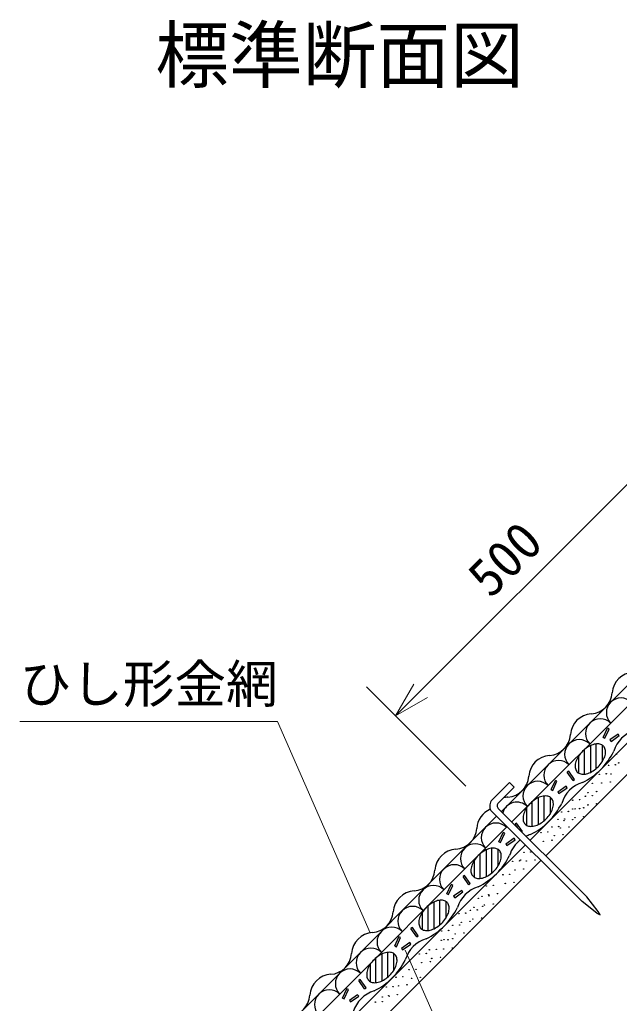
# Model space of a CAD drawing. Units: millimetres, scale not verified. Extents: x 200 to 8200, y 200 to 5825.
# Drawn here: x 1959 to 2773, y 3101 to 4435 of the extents above; entities that cross this region are included whole.
import ezdxf
from ezdxf.enums import TextEntityAlignment as Align

# ---------------------------------------------------------------- set-up
doc = ezdxf.new("R2010")
doc.units = ezdxf.units.MM
doc.header["$LTSCALE"] = 20
for name, color, linetype, lineweight in [('C-STR', 7, 'Continuous', 25), ('C-STR-DIM', 1, 'Continuous', 13), ('C-STR-HTXT', 1, 'Continuous', 13)]:
    doc.layers.add(name, color=color, linetype=linetype, lineweight=lineweight)
doc.layers.add('C-TTL-TXT', color=3, linetype='Continuous')
doc.styles.add('ＭＳ ゴシック', font='')
doc.styles.get('ＭＳ ゴシック').set_extended_font_data('MS Gothic')

msp = doc.modelspace()

# ---------------------------------------------------------------- linework, layer by layer
at = {"layer": 'C-STR'}
for p, q in [((2612.98, 3361.01), (2960.07, 3708.09)), ((2627.12, 3346.86), (2974.21, 3693.95)), ((2651.87, 3322.11), (2998.97, 3669.21)), ((2673.09, 3300.9), (3020.19, 3648)), ((2751.03, 3461.46), (2756.83, 3473.88)), ((2761.67, 3456.08), (2772.9, 3463.95)), ((2725.61, 3411.6), (2725.61, 3445.13)), ((2733.61, 3450.32), (2733.61, 3413.94)), ((2741.61, 3419.13), (2741.61, 3452.66)), ((2749.61, 3451.13), (2749.61, 3428.19)), ((2752.14, 3449.81), (2751.28, 3448.82)), ((2717.61, 3436.07), (2717.61, 3413.13)), ((2710.14, 3403.05), (2702.27, 3414.28)), ((2600.46, 3376.88), (2623.75, 3400.18)), ((2630.11, 3393.82), (2608.86, 3372.56)), ((2630.11, 3393.82), (2623.75, 3400.18)), ((2680.32, 3390.75), (2686.12, 3403.17)), ((2690.96, 3385.37), (2702.19, 3393.24)), ((2662.9, 3379.61), (2662.9, 3343.23)), ((2670.9, 3348.42), (2670.9, 3381.95)), ((2678.9, 3380.42), (2678.9, 3357.48)), ((2681.43, 3379.1), (2680.57, 3378.11)), ((2608.57, 3365.21), (2728.81, 3245.04)), ((2646.9, 3365.36), (2646.9, 3342.42)), ((2654.9, 3340.89), (2654.9, 3374.42)), ((2259.43, 3007.45), (2606.51, 3354.54)), ((2598.6, 3362.45), (2722.45, 3238.67)), ((2337.63, 3057.37), (2620.66, 3340.4)), ((2634.69, 3339.1), (2631.56, 3343.57)), ((2609.61, 3320.04), (2615.41, 3332.46)), ((2298.32, 2968.56), (2645.42, 3315.66)), ((2600.18, 3277.71), (2600.18, 3311.24)), ((2620.25, 3314.66), (2631.48, 3322.53)), ((2584.18, 3270.18), (2584.18, 3303.71)), ((2592.18, 3308.9), (2592.18, 3272.52)), ((2608.18, 3309.71), (2608.18, 3286.77)), ((2610.72, 3308.39), (2609.86, 3307.4)), ((2319.53, 2947.35), (2666.64, 3294.45)), ((2576.18, 3294.65), (2576.18, 3271.71)), ((2568.72, 3261.63), (2560.85, 3272.86)), ((2538.9, 3249.32), (2544.7, 3261.75)), ((2549.54, 3243.95), (2560.77, 3251.82)), ((2744.37, 3225.25), (2728.81, 3245.04)), ((2513.47, 3199.47), (2513.47, 3233)), ((2521.47, 3238.19), (2521.47, 3201.81)), ((2529.47, 3207), (2529.47, 3240.53)), ((2537.47, 3239), (2537.47, 3216.06)), ((2540.01, 3237.68), (2539.15, 3236.69)), ((2742.25, 3223.12), (2722.45, 3238.67)), ((2505.47, 3223.94), (2505.47, 3201)), ((2742.25, 3223.12), (2746.85, 3220.65)), ((2746.85, 3220.65), (2744.37, 3225.25)), ((2468.19, 3178.61), (2473.98, 3191.04)), ((2498, 3190.92), (2490.14, 3202.15)), ((2478.83, 3173.24), (2490.06, 3181.1)), ((2450.76, 3167.48), (2450.76, 3131.1)), ((2458.76, 3136.29), (2458.76, 3169.82)), ((2466.76, 3168.29), (2466.76, 3145.35)), ((2469.3, 3166.97), (2468.44, 3165.98)), ((2434.76, 3153.23), (2434.76, 3130.29)), ((2442.76, 3128.76), (2442.76, 3162.29)), ((2427.29, 3120.21), (2419.43, 3131.44)), ((2397.48, 3107.9), (2403.27, 3120.33)), ((2408.12, 3102.53), (2419.35, 3110.39))]:
    msp.add_line(p, q, dxfattribs=at)
for points in [[(2751.03, 3461.46), (2753.29, 3460.4), (2759.08, 3472.83), (2756.83, 3473.88)], [(2772.9, 3463.95), (2771.47, 3465.99), (2760.24, 3458.12), (2761.67, 3456.08)], [(2751.28, 3449.81), (2750.29, 3450.67), (2749.17, 3451.38), (2747.94, 3451.95), (2746.59, 3452.37), (2745.14, 3452.64), (2743.61, 3452.74), (2742, 3452.7), (2740.33, 3452.49), (2738.61, 3452.13), (2736.84, 3451.62), (2735.06, 3450.96), (2733.26, 3450.16), (2731.46, 3449.22), (2729.69, 3448.15), (2727.94, 3446.95), (2726.23, 3445.65), (2724.58, 3444.24), (2723, 3442.74), (2721.5, 3441.16), (2720.09, 3439.51), (2718.79, 3437.8), (2717.59, 3436.05), (2716.52, 3434.27), (2715.58, 3432.48), (2714.78, 3430.68), (2714.12, 3428.89), (2713.61, 3427.13), (2713.25, 3425.41), (2713.04, 3423.74), (2712.99, 3422.13), (2713.1, 3420.59), (2713.37, 3419.15), (2713.79, 3417.8), (2714.36, 3416.57), (2715.07, 3415.45), (2715.93, 3414.45), (2716.92, 3413.6), (2718.04, 3412.88), (2719.28, 3412.31), (2720.62, 3411.89), (2722.07, 3411.63), (2723.6, 3411.52), (2725.21, 3411.57), (2726.88, 3411.77), (2728.61, 3412.13), (2730.37, 3412.64), (2732.15, 3413.3), (2733.95, 3414.11), (2735.75, 3415.05), (2737.53, 3416.12), (2739.28, 3417.31), (2740.98, 3418.62), (2742.63, 3420.03), (2744.21, 3421.53), (2745.71, 3423.11), (2747.12, 3424.76), (2748.43, 3426.46), (2749.62, 3428.21), (2750.69, 3429.99), (2751.63, 3431.79), (2752.43, 3433.58), (2753.09, 3435.37), (2753.61, 3437.13), (2753.97, 3438.86), (2754.17, 3440.53), (2754.22, 3442.14), (2754.11, 3443.67), (2753.85, 3445.12), (2753.43, 3446.46), (2752.86, 3447.7), (2752.14, 3448.82)], [(2710.14, 3403.05), (2712.18, 3404.48), (2704.31, 3415.71), (2702.27, 3414.28)], [(2680.32, 3390.75), (2682.58, 3389.69), (2688.37, 3402.12), (2686.12, 3403.17)], [(2702.19, 3393.24), (2700.76, 3395.28), (2689.53, 3387.41), (2690.96, 3385.37)], [(2680.57, 3379.1), (2679.58, 3379.96), (2678.46, 3380.67), (2677.23, 3381.24), (2675.88, 3381.66), (2674.43, 3381.93), (2672.9, 3382.03), (2671.29, 3381.99), (2669.62, 3381.78), (2667.9, 3381.42), (2666.13, 3380.91), (2664.35, 3380.25), (2662.55, 3379.45), (2660.75, 3378.51), (2658.97, 3377.43), (2657.23, 3376.24), (2655.52, 3374.94), (2653.87, 3373.53), (2652.29, 3372.03), (2650.79, 3370.45), (2649.38, 3368.8), (2648.07, 3367.09), (2646.88, 3365.34), (2645.81, 3363.56), (2644.87, 3361.77), (2644.07, 3359.97), (2643.41, 3358.18), (2642.9, 3356.42), (2642.54, 3354.7), (2642.33, 3353.02), (2642.28, 3351.42), (2642.39, 3349.88), (2642.66, 3348.44), (2643.07, 3347.09), (2643.64, 3345.85), (2644.36, 3344.74), (2645.22, 3343.74), (2646.21, 3342.89), (2647.33, 3342.17), (2648.57, 3341.6), (2649.91, 3341.18), (2651.36, 3340.92), (2652.89, 3340.81), (2654.5, 3340.86), (2656.17, 3341.06), (2657.9, 3341.42), (2659.66, 3341.93), (2661.44, 3342.59), (2663.24, 3343.4), (2665.04, 3344.34), (2666.82, 3345.41), (2668.57, 3346.6), (2670.27, 3347.91), (2671.92, 3349.31), (2673.5, 3350.82), (2675, 3352.4), (2676.41, 3354.05), (2677.72, 3355.75), (2678.91, 3357.5), (2679.98, 3359.28), (2680.92, 3361.07), (2681.72, 3362.87), (2682.38, 3364.66), (2682.9, 3366.42), (2683.25, 3368.15), (2683.46, 3369.82), (2683.51, 3371.43), (2683.4, 3372.96), (2683.13, 3374.41), (2682.72, 3375.75), (2682.15, 3376.99), (2681.43, 3378.11)], [(2640.62, 3333.18), (2641.47, 3333.77), (2633.6, 3345), (2631.56, 3343.57)], [(2609.61, 3320.04), (2611.87, 3318.98), (2617.66, 3331.41), (2615.41, 3332.46)], [(2631.48, 3322.53), (2630.05, 3324.57), (2618.82, 3316.7), (2620.25, 3314.66)], [(2609.86, 3308.39), (2608.87, 3309.25), (2607.75, 3309.96), (2606.51, 3310.53), (2605.17, 3310.95), (2603.72, 3311.21), (2602.19, 3311.32), (2600.58, 3311.28), (2598.91, 3311.07), (2597.18, 3310.71), (2595.42, 3310.2), (2593.64, 3309.54), (2591.84, 3308.74), (2590.04, 3307.79), (2588.26, 3306.72), (2586.51, 3305.53), (2584.81, 3304.23), (2583.16, 3302.82), (2581.58, 3301.32), (2580.08, 3299.74), (2578.67, 3298.09), (2577.36, 3296.38), (2576.17, 3294.63), (2575.1, 3292.85), (2574.16, 3291.06), (2573.36, 3289.26), (2572.7, 3287.47), (2572.18, 3285.71), (2571.82, 3283.99), (2571.62, 3282.31), (2571.57, 3280.7), (2571.68, 3279.17), (2571.95, 3277.73), (2572.36, 3276.38), (2572.93, 3275.14), (2573.65, 3274.03), (2574.51, 3273.03), (2575.5, 3272.18), (2576.62, 3271.46), (2577.85, 3270.89), (2579.2, 3270.47), (2580.65, 3270.21), (2582.18, 3270.1), (2583.79, 3270.15), (2585.46, 3270.35), (2587.18, 3270.71), (2588.95, 3271.22), (2590.73, 3271.88), (2592.53, 3272.69), (2594.33, 3273.63), (2596.11, 3274.7), (2597.85, 3275.89), (2599.56, 3277.2), (2601.21, 3278.6), (2602.79, 3280.1), (2604.29, 3281.69), (2605.7, 3283.34), (2607.01, 3285.04), (2608.2, 3286.79), (2609.27, 3288.57), (2610.21, 3290.36), (2611.01, 3292.16), (2611.67, 3293.95), (2612.18, 3295.71), (2612.54, 3297.44), (2612.75, 3299.11), (2612.8, 3300.72), (2612.69, 3302.25), (2612.42, 3303.69), (2612.01, 3305.04), (2611.44, 3306.28), (2610.72, 3307.4)], [(2568.72, 3261.63), (2570.76, 3263.06), (2562.89, 3274.29), (2560.85, 3272.86)], [(2538.9, 3249.32), (2541.16, 3248.27), (2546.95, 3260.7), (2544.7, 3261.75)], [(2560.77, 3251.82), (2559.34, 3253.86), (2548.11, 3245.99), (2549.54, 3243.95)], [(2539.15, 3237.68), (2538.16, 3238.54), (2537.04, 3239.25), (2535.8, 3239.82), (2534.46, 3240.24), (2533.01, 3240.5), (2531.48, 3240.61), (2529.87, 3240.56), (2528.2, 3240.36), (2526.47, 3240), (2524.71, 3239.49), (2522.93, 3238.83), (2521.13, 3238.02), (2519.33, 3237.08), (2517.55, 3236.01), (2515.8, 3234.82), (2514.1, 3233.52), (2512.45, 3232.11), (2510.87, 3230.61), (2509.37, 3229.03), (2507.96, 3227.38), (2506.65, 3225.67), (2505.46, 3223.92), (2504.39, 3222.14), (2503.45, 3220.35), (2502.65, 3218.55), (2501.99, 3216.76), (2501.47, 3215), (2501.11, 3213.28), (2500.91, 3211.6), (2500.86, 3209.99), (2500.97, 3208.46), (2501.23, 3207.02), (2501.65, 3205.67), (2502.22, 3204.43), (2502.94, 3203.31), (2503.8, 3202.32), (2504.79, 3201.47), (2505.91, 3200.75), (2507.14, 3200.18), (2508.49, 3199.76), (2509.94, 3199.5), (2511.47, 3199.39), (2513.08, 3199.44), (2514.75, 3199.64), (2516.47, 3200), (2518.24, 3200.51), (2520.02, 3201.17), (2521.82, 3201.98), (2523.62, 3202.92), (2525.39, 3203.99), (2527.14, 3205.18), (2528.85, 3206.49), (2530.5, 3207.89), (2532.08, 3209.39), (2533.58, 3210.97), (2534.99, 3212.62), (2536.29, 3214.33), (2537.49, 3216.08), (2538.56, 3217.86), (2539.5, 3219.65), (2540.3, 3221.45), (2540.96, 3223.24), (2541.47, 3225), (2541.83, 3226.72), (2542.04, 3228.4), (2542.09, 3230.01), (2541.98, 3231.54), (2541.71, 3232.98), (2541.29, 3234.33), (2540.72, 3235.57), (2540.01, 3236.69)], [(2498, 3190.92), (2500.04, 3192.35), (2492.18, 3203.58), (2490.14, 3202.15)], [(2468.19, 3178.61), (2470.45, 3177.56), (2476.24, 3189.99), (2473.98, 3191.04)], [(2490.06, 3181.1), (2488.63, 3183.14), (2477.4, 3175.28), (2478.83, 3173.24)], [(2468.44, 3166.97), (2467.45, 3167.82), (2466.33, 3168.54), (2465.09, 3169.11), (2463.75, 3169.53), (2462.3, 3169.79), (2460.77, 3169.9), (2459.16, 3169.85), (2457.49, 3169.65), (2455.76, 3169.29), (2454, 3168.78), (2452.21, 3168.12), (2450.42, 3167.31), (2448.62, 3166.37), (2446.84, 3165.3), (2445.09, 3164.11), (2443.39, 3162.8), (2441.74, 3161.4), (2440.16, 3159.9), (2438.66, 3158.32), (2437.25, 3156.67), (2435.94, 3154.96), (2434.75, 3153.21), (2433.68, 3151.43), (2432.74, 3149.64), (2431.94, 3147.84), (2431.28, 3146.05), (2430.76, 3144.29), (2430.4, 3142.57), (2430.2, 3140.89), (2430.15, 3139.28), (2430.26, 3137.75), (2430.52, 3136.31), (2430.94, 3134.96), (2431.51, 3133.72), (2432.23, 3132.6), (2433.09, 3131.61), (2434.08, 3130.75), (2435.2, 3130.04), (2436.43, 3129.47), (2437.78, 3129.05), (2439.22, 3128.79), (2440.76, 3128.68), (2442.37, 3128.73), (2444.04, 3128.93), (2445.76, 3129.29), (2447.53, 3129.8), (2449.31, 3130.46), (2451.11, 3131.27), (2452.91, 3132.21), (2454.68, 3133.28), (2456.43, 3134.47), (2458.14, 3135.77), (2459.79, 3137.18), (2461.37, 3138.68), (2462.87, 3140.26), (2464.28, 3141.91), (2465.58, 3143.62), (2466.78, 3145.37), (2467.85, 3147.15), (2468.79, 3148.94), (2469.59, 3150.74), (2470.25, 3152.53), (2470.76, 3154.29), (2471.12, 3156.01), (2471.33, 3157.69), (2471.38, 3159.3), (2471.27, 3160.83), (2471, 3162.27), (2470.58, 3163.62), (2470.01, 3164.86), (2469.3, 3165.98)], [(2427.29, 3120.21), (2429.33, 3121.64), (2421.47, 3132.87), (2419.43, 3131.44)], [(2397.48, 3107.9), (2399.74, 3106.85), (2405.53, 3119.28), (2403.27, 3120.33)], [(2419.35, 3110.39), (2417.92, 3112.43), (2406.69, 3104.57), (2408.12, 3102.53)]]:
    msp.add_lwpolyline(points, dxfattribs=at)
for centre in [(2768.85, 3438.74), (2758.28, 3423.7), (2767.58, 3424.36), (2772.08, 3426.99), (2745.83, 3411.48), (2755.13, 3412.14), (2761.51, 3411.95), (2736.33, 3399.08), (2749.05, 3399.74), (2760.87, 3401.14), (2718.94, 3376.99), (2727.03, 3381.73), (2730.25, 3386.67), (2736.33, 3382.39), (2742.07, 3388.08), (2709.64, 3376.33), (2709.64, 3364.35), (2712.87, 3364.58), (2718.94, 3365), (2724.68, 3365.99), (2730.25, 3369.99), (2742.07, 3371.4), (2689.67, 3350.25), (2694.6, 3360.35), (2698.97, 3350.91), (2703.9, 3361.01), (2709.64, 3350.01), (2712.87, 3352.6), (2724.68, 3354.01), (2681.44, 3339.91), (2690.75, 3340.57), (2692.89, 3338.5), (2697.83, 3348.6), (2704.71, 3339.91), (2666.64, 3332.39), (2675.94, 3333.05), (2684.67, 3328.16), (2696.48, 3329.57), (2669.87, 3320.64), (2681.68, 3322.05), (2643.54, 3305.44), (2652.84, 3306.09), (2628.1, 3293.38), (2637.41, 3294.04), (2639.21, 3295.05), (2646.76, 3293.69), (2658.58, 3295.1), (2614.95, 3275.06), (2624.25, 3275.71), (2631.33, 3281.64), (2643.14, 3283.04), (2592.62, 3260.02), (2601.93, 3260.68), (2618.17, 3263.31), (2629.98, 3264.72), (2581.67, 3243.26), (2586.75, 3245.92), (2595.85, 3248.27), (2596.05, 3246.58), (2607.66, 3249.68), (2575.59, 3230.86), (2587.41, 3232.27), (2589.98, 3234.17), (2601.79, 3235.58), (2555.22, 3222.4), (2564.52, 3223.05), (2570.96, 3226.86), (2580.26, 3227.52), (2586, 3216.52), (2546.99, 3206.42), (2556.29, 3207.08), (2558.44, 3210.65), (2570.25, 3212.06), (2574.18, 3215.11), (2531.95, 3198.9), (2541.26, 3199.56), (2550.22, 3194.67), (2562.03, 3196.08), (2531.25, 3186.21), (2535.18, 3187.15), (2540.55, 3186.87), (2546.99, 3188.56), (2501.64, 3167.65), (2510.95, 3168.31), (2515.27, 3173.29), (2524.57, 3173.95), (2534.47, 3174.46), (2546.29, 3175.87), (2504.87, 3155.9), (2516.68, 3157.31), (2518.5, 3161.54), (2530.31, 3162.95), (2479.22, 3136.82), (2487.78, 3146.26), (2497.08, 3146.92), (2466.07, 3123.43), (2469.92, 3136.16), (2473.15, 3124.41), (2484.96, 3125.82), (2491, 3134.52), (2502.82, 3135.93), (2456.76, 3122.77), (2459.99, 3111.02), (2460.66, 3110.03), (2471.8, 3112.43), (2441.96, 3102.33), (2451.26, 3102.98), (2451.36, 3109.37)]:
    msp.add_circle(centre, 0.3, dxfattribs=at)
at = {"layer": 'C-STR', "color": 1}
for centre, start, end in [((2793.59, 3519.81), 93.88791, 176.11209), ((2732.9, 3523.94), 273.88791, 356.11209), ((2737.02, 3463.24), 93.88791, 176.11209), ((2676.33, 3467.37), 273.88791, 356.11209), ((2680.45, 3406.67), 93.88791, 176.11209), ((2619.76, 3410.8), 273.88791, 356.11209), ((2623.88, 3350.11), 93.88791, 105.60826), ((2609.74, 3335.96), 112.97233, 176.11209), ((2549.05, 3340.09), 273.88791, 356.11209), ((2553.17, 3279.39), 93.88791, 176.11209), ((2492.48, 3283.52), 273.88791, 356.11209), ((2496.6, 3222.83), 93.88791, 176.11209), ((2435.91, 3226.95), 273.88791, 356.11209), ((2440.04, 3166.26), 93.88791, 176.11209), ((2379.34, 3170.38), 273.88791, 356.11209), ((2383.47, 3109.69), 93.88791, 176.11209), ((2322.77, 3113.81), 273.88791, 356.11209)]:
    msp.add_arc(centre, 30.42, start, end, dxfattribs=at)
at = {"layer": 'C-STR'}
for centre, radius, start, end in [((2775.33, 3495.06), 20, 45, 225), ((2747.04, 3466.78), 20, 45, 225), ((2806.08, 3430.36), 42.5, 106.92751, 163.07249), ((2718.76, 3438.5), 20, 45, 225), ((2682.34, 3483.4), 92.5, 296.07536, 333.92464), ((2690.47, 3410.21), 20, 45, 225), ((2662.19, 3381.93), 20, 45, 225), ((2735.37, 3359.65), 42.5, 106.92751, 163.07249), ((2609.14, 3368.43), 12.12, 135.76262, 209.53793), ((2612.1, 3368.75), 5, 130.3409, 225.01704), ((2633.9, 3353.64), 20, 45, 163.64815), ((2611.63, 3412.69), 92.5, 296.07536, 333.92464), ((2605.62, 3325.36), 20, 45, 225), ((2664.66, 3288.94), 42.5, 106.92751, 115.17844), ((2577.34, 3297.08), 20, 45, 225), ((2664.66, 3288.94), 42.5, 127.85868, 163.07249), ((2540.92, 3341.98), 92.5, 296.07536, 333.92464), ((2549.05, 3268.79), 20, 45, 225), ((2520.77, 3240.51), 20, 45, 225), ((2593.95, 3218.23), 42.5, 106.92751, 163.07249), ((2492.48, 3212.22), 20, 45, 225), ((2470.21, 3271.27), 92.5, 296.07536, 333.92464), ((2464.2, 3183.94), 20, 45, 225), ((2523.24, 3147.52), 42.5, 106.92751, 163.07249), ((2435.91, 3155.65), 20, 45, 225), ((2399.5, 3200.55), 92.5, 296.07536, 333.92464), ((2407.63, 3127.37), 20, 45, 225), ((2379.35, 3099.09), 20, 45, 225), ((2452.53, 3076.81), 42.5, 106.92751, 163.07249)]:
    msp.add_arc(centre, radius, start, end, dxfattribs=at)
at = {"layer": 'C-STR-DIM'}
for p, q in [((2469.23, 3490.61), (2822.78, 3844.17)), ((2564.54, 3395.3), (2429.84, 3530.01)), ((2469.23, 3490.61), (2494.23, 3533.92)), ((2469.23, 3490.61), (2512.53, 3515.61))]:
    msp.add_line(p, q, dxfattribs=at)
at = {"layer": 'C-STR-HTXT'}
for p, q in [((1959.35, 3483.16), (2309.35, 3483.16)), ((2434.89, 3196.33), (2309.35, 3483.16)), ((2608.04, 2885.94), (2482.51, 3172.77))]:
    msp.add_line(p, q, dxfattribs=at)

# ---------------------------------------------------------------- texts
at = {"layer": 'C-STR-DIM', "color": 7, "style": 'ＭＳ ゴシック'}
msp.add_text('500', height=51.32, rotation=45, dxfattribs=at).set_placement((2609.33, 3637.66), align=Align.BOTTOM_LEFT)
at = {"layer": 'C-STR-HTXT', "color": 7, "style": 'ＭＳ ゴシック'}
msp.add_text('ひし形金網', height=51.32, dxfattribs=at).set_placement((1959.35, 3493.16), align=Align.BOTTOM_LEFT)
at = {"layer": 'C-TTL-TXT', "color": 7, "style": 'ＭＳ ゴシック'}
msp.add_text('標準断面図', height=73.31, dxfattribs=at).set_placement((2143.41, 4328.91), align=Align.BOTTOM_LEFT)

doc.saveas('drawing.dxf')
